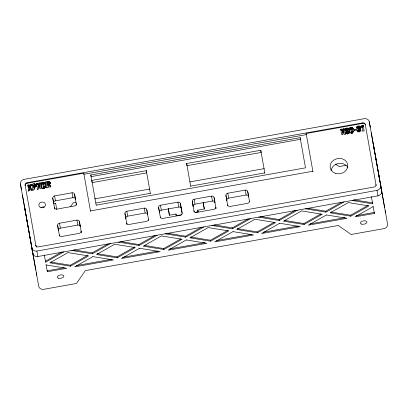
<?xml version="1.0" encoding="UTF-8"?>
<svg xmlns="http://www.w3.org/2000/svg" width="408" height="408" viewBox="0 0 408 408"><rect width="100%" height="100%" fill="white"/><g stroke="black" fill="none" stroke-linecap="round" stroke-linejoin="round"><path stroke-width="0.61" d="M350.038 133.023L349.34 129.112L349.574 128.102L350.962 127.373L352.441 127.531L353.144 129.101L351.778 129.346C349.263 124.058 352.716 137.981 351.206 131.56L351.4 132.656M349.386 129.54L349.585 130.636L349.768 129.193L351.155 128.464L350.962 127.373M360.126 126.903L360.412 128.331C361.162 125.287 355.904 125.409 356.806 128.239L358.112 128.005C357.954 125.72 359.657 128.148 359.101 129.285L358.586 129.566L358.387 128.474L358.902 128.194M357.372 131.417C359.03 130.427 360.249 133.997 359.122 129.362L358.316 129.29L358.387 128.474M358.765 131.539L358.448 129.892C355.715 129.576 358.163 132.794 359.642 131.626L359.122 129.362M352.145 131.911L351.808 132.146L352.007 133.238L352.344 133.003L352.043 130.82L353.41 130.575C354.537 132.835 350.472 134.156 349.84 131.927M352.344 133.003L352.237 131.911L353.603 131.667M349.075 131.595L349.421 133.161L348.804 131.218L346.815 129.958L346.581 129.346L347.096 129.02L347.438 129.734L348.621 129.392C347.968 126.449 343.51 129.045 345.581 131.391M348.07 128.352L348.269 129.448C347.233 128.704 345.137 129.504 345.449 130.963M45.66 186.476L45.854 187.573L45.604 185.88C46.175 187.96 43.467 188.216 42.075 188.384L41.07 182.723C42.998 181.851 45.762 182.228 45.436 184.916L45.084 183.248M350.747 128.984L350.946 130.081L350.875 128.311M28.667 191.377L29.269 188.654L29.075 187.558L27.397 185.161L28.764 184.916L28.958 186.012L29.952 187.415L30.065 184.686L31.268 184.472L30.641 187.619L30.84 188.71L31.895 190.204M29.952 187.415L30.065 184.686M34.751 186.13L34.282 186.39L34.476 187.486L34.95 187.221L34.685 185.196L33.532 184.977L34.379 189.756L32.936 190.011M34.95 187.221L34.558 184.982M29.075 187.558L28.346 190.832L29.544 190.618L29.947 188.802L31.044 190.352L32.4 190.108L30.641 187.619M359.101 129.285L358.601 126.026M346.882 129.015L346.866 130.856L349.268 132.687M43.595 187.216L43.789 188.312L44.237 188.154L44.156 186.339L44.146 186.935L43.365 187.257L43.564 188.353L42.672 183.34L43.595 183.467L43.911 184.967L43.503 183.355M48.277 185.043L48.848 184.742L48.618 182.687L47.394 182.458L48.272 187.359M48.848 184.742L48.72 183.019M345.877 133.426L347.045 133.054L347.774 133.931L348.065 133.645L347.784 132.952M360.325 128C359.759 126.592 357.306 126.944 356.944 128.331L356.745 127.235M359.657 128.581L360.514 129.229L360.896 131.182L360.488 129.989L359.856 129.678L359.657 128.581L360.218 127.24M70.451 206.805L73.312 202.684L75.817 202.24M358.448 129.892L358.683 130.667L359.387 130.545M345.994 133.839L345.683 132.33L346.851 131.963L347.33 132.824C349.136 131.927 345.168 131.136 345.255 129.866M361.758 125.802L363.171 125.271L363.37 126.363L361.957 126.893L361.758 125.802L361.111 126.266L361.259 127.102L362.059 126.618L362.253 127.714M48.078 183.952L48.409 185.762L48.001 185.839L47.675 184.023L48.649 183.651M50.521 186.874L49.495 184.232C51.658 181.891 47.552 180.535 45.803 181.881L46.905 188.068M49.689 185.329L50.041 185.033M359.856 129.678L360.137 129.479M61.945 251.879L45.446 261.202L45.614 262.145L63.76 251.894M50.934 262.094L70.283 265.236L87.327 255.602M74.067 249.931L92.167 252.868L108.115 243.856M70.446 266.179L88.597 255.923L68.003 252.583L49.852 262.834L70.446 266.179L70.283 265.236M71.742 250.466L92.336 253.812L110.481 243.561M97.033 253.659L117.004 256.902L134.599 246.957M120.788 241.597L138.888 244.535L155.387 235.212M117.172 257.846L135.318 247.59L114.724 244.249L96.579 254.5L117.172 257.846L117.004 256.902M118.463 242.133L139.057 245.478L157.202 235.222M144.381 245.427L163.725 248.569L180.775 238.935M166.887 233.162L185.609 236.201L201.557 227.19M163.894 249.512L182.039 239.256L161.446 235.911L143.3 246.167L163.894 249.512L163.725 248.569M165.184 233.799L185.778 237.145L203.924 226.889M190.475 236.992L210.446 240.236L228.046 230.291M214.236 224.93L232.331 227.868L248.278 218.856M210.615 241.174L228.761 230.923L208.167 227.577L190.021 237.833L210.615 241.174L210.446 240.236M211.905 225.466L232.499 228.811L250.65 218.555M237.201 228.659L257.168 231.897L274.217 222.268M260.335 216.495L279.057 219.535L295.55 210.212M257.336 232.841L275.482 222.589L254.888 219.244L236.742 229.5L257.336 232.841L257.168 231.897M258.626 217.132L279.22 220.478L297.371 210.222M284.544 220.427L303.889 223.564L320.938 213.935M307.678 208.264L325.778 211.201L341.726 202.19M304.057 224.507L322.208 214.256L301.614 210.911L283.463 221.167L304.057 224.507L303.889 223.564M305.352 208.799L325.946 212.145L344.092 201.889M330.643 211.992L350.615 215.23L368.21 205.29M350.778 216.174L368.929 205.923L348.335 202.577L330.184 212.833L350.778 216.174L350.615 215.23M373.172 206.611L355.021 216.862L374.391 213.41L374.228 212.466L356.102 215.699M359.642 131.626L360.601 130.759L360.514 129.229M36.832 247.156A2.213 1.918 -10.2 0 1 35.955 245.937L25.123 185.018A2.213 1.918 -10.2 0 1 26.969 182.743L362.743 122.854A2.213 1.918 -10.2 0 1 365.257 124.348L365.354 124.899A2.213 1.918 -10.2 0 0 362.84 123.4L306.153 133.513L312.946 171.717M25.123 185.018L25.22 185.569A2.213 1.918 -10.2 0 1 27.066 183.289L83.752 173.181L83.951 174.272L306.347 134.604L306.153 133.513M33.033 190.541L31.926 184.355C35.226 181.891 38.515 186.951 33.951 187.354M37.643 189.72L36.542 183.529L37.556 183.35L39.382 185.834L39.576 186.93L37.755 184.441L37.556 183.35M38.898 183.11L40.091 182.896L40.29 183.993L39.092 184.202L38.898 183.11L39.576 186.93M345.173 134.13L344.225 134.298L342.424 131.692L342.929 134.533L341.736 134.742L340.762 129.27L341.746 129.091L343.51 131.498L343.709 132.59L341.94 130.183L341.746 129.091M343.041 128.862L344.199 128.653L344.393 129.749L343.24 129.953L343.041 128.862L343.709 132.59M27.596 186.257L28.958 186.012M30.258 185.778L31.462 185.564M33.772 185.15L32.125 185.446L31.926 184.355M37.755 184.441L36.735 184.625L36.542 183.529M41.07 182.723L41.264 183.814L42.922 183.518L42.723 182.427M90.826 174.991L300.14 137.659L300.436 139.296L91.122 176.633L90.826 174.991L96.201 205.199M341.94 130.183L340.955 130.361L340.762 129.27M48.062 183.467L47.593 183.554L47.394 182.458M34.206 185.982L33.726 186.068L33.532 184.977M34.282 186.39L33.798 186.476L34.15 188.445L34.731 188.343M356.108 129.372L356.23 130.07L354.205 130.433L354.083 129.729L356.108 129.372L356.301 130.463M47.802 184.742L48.215 184.671L49.383 187.078L50.878 186.813L49.495 184.232M362.834 130.978L364.145 130.749L363.171 125.271M37.546 189.19L38.78 188.97L38.26 186.038L40.122 188.731L41.101 188.557L40.091 182.896M46.808 187.537L48.251 187.282M146.304 170.682L91.795 180.407L92.188 182.59L146.696 172.87L146.304 170.682L150.394 193.673M186.64 163.486L260.773 150.266L261.166 152.449L187.032 165.674L186.64 163.486L190.73 186.476M54.616 195.896L72.058 192.785A2.213 1.918 -10.2 0 1 74.572 194.279L75.46 199.201A2.213 1.918 -10.2 0 0 72.94 197.701L55.498 200.812A2.213 1.918 -10.2 0 0 53.652 203.087L52.77 198.171A2.213 1.918 -10.2 0 1 54.616 195.896L55.498 200.812M53.861 203.786L55.672 203.459M94.595 198.89L149.69 189.062M189.756 181.917L264.257 168.626M95.819 203.041L150.328 193.321M190.664 186.124L264.797 172.905M96.196 205.178L305.51 167.841L300.14 137.659M90.464 210.911L312.86 171.243M345.953 165.337L339.099 166.561L335.498 164.041M59.476 223.247L76.923 220.136A2.213 1.918 -10.2 0 1 79.438 221.636L80.32 226.557A2.213 1.918 -10.2 0 0 77.806 225.058L60.364 228.169A2.213 1.918 -10.2 0 0 58.517 230.444L57.635 225.527A2.213 1.918 -10.2 0 1 59.476 223.247L60.364 228.169M126.796 211.242L144.238 208.131A2.213 1.918 -10.2 0 1 146.758 209.63L147.64 214.547A2.213 1.918 -10.2 0 0 145.126 213.047L127.684 216.158A2.213 1.918 -10.2 0 0 125.837 218.438L124.95 213.517A2.213 1.918 -10.2 0 1 126.796 211.242L127.684 216.158M160.441 217.739L158.61 207.514A2.213 1.918 -10.2 0 1 160.456 205.239L177.898 202.128A2.213 1.918 -10.2 0 1 180.418 203.623L182.141 213.262M194.116 199.231L211.558 196.121A2.213 1.918 -10.2 0 1 214.072 197.62L214.96 202.541A2.213 1.918 -10.2 0 0 212.446 201.042L194.999 204.153A2.213 1.918 -10.2 0 0 193.157 206.428L192.27 201.511A2.213 1.918 -10.2 0 1 194.116 199.231L194.999 204.153M227.776 193.229L245.218 190.118A2.213 1.918 -10.2 0 1 247.733 191.617L248.62 196.534A2.213 1.918 -10.2 0 0 246.101 195.039L228.659 198.15A2.213 1.918 -10.2 0 0 226.817 200.425L225.93 195.503A2.213 1.918 -10.2 0 1 227.776 193.229L228.659 198.15M158.61 207.514L159.497 212.43A2.213 1.918 -10.2 0 1 161.344 210.156L178.786 207.045A2.213 1.918 -10.2 0 1 181.3 208.544M168.274 208.789L169.432 215.23L175.97 214.062L176.266 215.704L181.876 214.705M203.153 202.455L204.316 209.008L197.778 210.176L198.069 211.813L194.958 212.369M31.834 248.054A4.559 3.942 -10.2 0 0 36.863 251.048L377.002 190.378A4.559 3.942 -10.2 0 0 380.69 185.829M32.819 253.521A4.559 3.942 -10.2 0 0 37.847 256.515L377.981 195.845A4.559 3.942 -10.2 0 0 381.674 191.291M64.046 267.791L47.17 270.8L47.338 271.743L66.713 268.291L46.114 264.945M76.398 265.588L112.016 259.238M122.497 257.366L157.488 251.124M169.84 248.921L204.836 242.678M216.561 240.587L251.558 234.345M263.288 232.254L298.279 226.012M310.009 223.921L345 217.678M36.042 184.926L36.332 186.39L35.69 185.252L34.323 185.054L34.124 183.962M50.041 182.667L50.235 183.758L49.756 182.845L48.307 182.58L48.108 181.489M352.971 128.275L353.17 129.367L352.64 128.627L351.62 128.408L351.426 127.316M45.283 184.345L44.727 183.626L43.687 183.432L43.488 182.34M43.36 184.36L43.789 184.564M353.777 199.828L372.499 202.868L372.667 203.811L352.073 200.466M351.558 129.316L351.808 129.617L351.517 128.326M28.764 184.916L29.753 186.318M28.264 187.216L28.937 188.175M48.817 183.784L48.914 184.11M345.683 132.33C345.76 134.487 349.472 134.12 349.223 132.07M378.252 171.824L378.323 172.201M382.072 193.249L382.143 193.627L382.082 193.275M29.396 234.049L29.468 234.427M33.216 255.479L33.288 255.852L33.227 255.5M380.7 185.553L380.781 185.997L380.348 183.569M31.487 245.794L32.926 254.056L20.425 183.911A4.559 3.942 -10.2 0 1 24.118 179.362L364.252 118.692A4.559 3.942 -10.2 0 1 369.281 121.686L370.265 127.153A4.559 3.942 -10.2 0 0 370.03 126.439M371.275 132.809L373.177 143.509M375.248 154.902L373.106 143.009L387.575 224.089A4.559 3.942 -10.2 0 1 383.882 228.638L351.181 234.472L338.309 225.486L85.389 270.601L76.454 283.473L43.748 289.308A4.559 3.942 -10.2 0 1 38.719 286.314L24.25 205.234L26.275 216.5M375.758 157.728L376.191 160.14M378.833 175.027L379.69 179.831M380.052 181.886L375.533 156.779M380.669 185.635L381.781 191.831L369.281 121.686M384.642 207.723L380.185 182.708M385.152 210.554L385.585 212.961M377.002 190.378L377.981 195.845M362.743 122.854L362.84 123.4M362.141 125.455L362.34 126.546M361.111 126.266L361.304 127.357M360.657 129.708L360.851 130.8M359.989 126.623L360.188 127.719M359.8 126.393L359.994 127.49M360.295 128.892L360.488 129.989M359.56 126.22L359.759 127.311M359.938 128.387L360.203 129.78M359.28 126.103L359.474 127.194M358.958 126.036L359.152 127.128M358.867 127.26L359.168 129.015M359.27 129.596L359.606 131.401M371.387 196.687L372.667 203.811M373.111 206.285L374.391 213.41M359.28 130.693L359.474 131.784M358.719 128.367L358.913 129.464M358.204 126.072L358.403 127.163M359.071 130.774L359.27 131.866M358.168 127.051L358.255 128.301L358.061 127.209M358.846 130.769L359.04 131.861M358.683 130.667L358.877 131.759M357.821 126.164L358.02 127.26M358.03 127.429L358.229 128.52M358.178 128.51L358.372 129.606M357.495 126.302L357.694 127.393M357.224 126.48L357.418 127.571M357 126.699L357.199 127.791M356.842 126.949L357.036 128.046M357.143 130.126L357.469 131.799M354.083 129.729L354.277 130.825M352.838 127.974L353.037 129.071M352.66 127.73L352.859 128.821M352.441 127.531L352.64 128.627M352.165 127.393L352.364 128.489M351.829 127.322L352.022 128.418M352.043 130.82L352.369 132.779M352.038 132.059L352.237 133.156M350.752 128.474L350.916 129.79M351.278 131.845L351.584 133.141M350.482 127.485L350.681 128.581M350.095 127.648L350.288 128.739M349.789 127.852L349.988 128.943M349.574 128.102L349.768 129.193M349.432 128.393L349.63 129.484M349.355 128.729L349.549 129.821M349.34 129.112L349.534 130.203M348.804 131.218L349.003 132.309M348.427 130.897L348.626 131.988M347.84 128.189L348.034 129.285M347.545 128.097L347.744 129.188M347.947 130.601L348.141 131.692M347.188 128.071L347.387 129.168M347.861 132.376L348.065 133.645M347.764 132.085L348.019 133.783M347.096 129.02L347.29 130.111M347.351 130.295L347.55 131.391M347.728 132.784L347.922 133.875M346.769 128.117L346.968 129.214M347.58 132.835L347.774 133.931M346.729 129.076L346.922 130.167M346.815 129.958L347.014 131.05M347.33 132.824L347.524 133.916M346.627 129.198L346.82 130.29M346.382 128.209L346.866 130.856M347.126 132.687L347.32 133.778M346.851 131.963L347.167 133.498M346.045 128.341L346.244 129.438M345.765 128.515L345.959 129.606M345.53 128.724L345.729 129.815M345.362 128.964L345.561 130.06M345.26 129.239L345.459 130.331M342.424 131.692L342.623 132.784M245.218 190.118L246.101 195.039M215.975 208.284L215.75 207.055A2.213 1.918 -10.2 0 1 213.909 209.329L196.462 212.441A2.213 1.918 -10.2 0 1 193.948 210.941M211.558 196.121L212.446 201.042M203.159 202.567L204.316 209.008M177.898 202.128L178.786 207.045M160.456 205.239L161.344 210.156M148.655 220.289L148.436 219.06A2.213 1.918 -10.2 0 1 146.589 221.335L129.147 224.446A2.213 1.918 -10.2 0 1 126.628 222.952L126.852 224.181M144.238 208.131L145.126 213.047M76.469 204.944L76.25 203.714A2.213 1.918 -10.2 0 1 74.404 205.989L56.962 209.1A2.213 1.918 -10.2 0 1 54.448 207.601L54.667 208.835M81.335 232.3L81.116 231.066A2.213 1.918 -10.2 0 1 79.269 233.345L61.827 236.456A2.213 1.918 -10.2 0 1 59.313 234.957L59.532 236.186M72.058 192.785L72.94 197.701M76.923 220.136L77.806 225.058M55.667 203.393L56.763 209.518M49.939 182.284L50.133 183.376M49.776 181.978L49.975 183.07M49.557 181.749L49.756 182.845M49.286 181.596L49.48 182.692M48.95 181.509L49.149 182.6M48.562 181.473L48.756 182.565M48.618 182.687L48.934 184.467M48.455 182.473L48.654 183.564M48.44 183.84L48.634 184.931M47.603 181.56L47.797 182.651L45.997 182.973L45.803 181.881M44.855 182.825L45.048 183.921M44.528 182.534L44.727 183.626M44.079 182.371L44.278 183.467M44.192 186.793L44.345 188.032M44.038 187.058L44.237 188.154M43.86 187.15L44.059 188.241M42.886 183.299L43.085 184.391L42.672 183.34M38.26 186.038L38.454 187.129M35.904 184.615L36.103 185.706M35.72 184.355L35.919 185.451M35.491 184.156L35.69 185.252M35.215 184.013L35.414 185.11M34.899 183.931L35.093 185.028M34.532 183.916L34.731 185.008M34.685 185.196L35.001 186.971M34.588 186.293L34.787 187.384M44.334 255.02L45.614 262.145M46.058 264.624L47.338 271.743M26.969 182.743L27.066 183.289M35.955 245.937L35.858 245.386A2.213 1.918 -10.2 0 0 38.372 246.886L374.151 186.992A2.213 1.918 -10.2 0 0 375.992 184.717L376.094 185.268L365.257 124.348M36.863 251.048L37.847 256.515M20.425 183.911L21.41 189.378A4.559 3.942 -10.2 0 1 21.384 188.629M22.415 195.039L23.419 200.614M26.897 219.953L27.331 222.365M30.075 237.818L30.835 242.056M31.197 244.112L26.678 219.009M35.787 269.948L31.329 244.933M36.292 272.779L36.725 275.191M362.059 126.618L362.921 131.453M344.199 128.653L345.26 134.614M325.778 211.201L325.946 212.145M279.057 219.535L279.22 220.478M260.773 150.266L264.863 173.252M247.733 191.617L249.456 201.251M232.331 227.868L232.499 228.811M225.93 195.503L227.761 205.729M214.072 197.62L216.005 208.437M197.752 210.028L198.069 211.813M192.27 201.511L194.101 211.737M180.418 203.623L182.09 213.058A2.213 1.918 -10.2 0 1 180.249 215.332L162.807 218.443A2.213 1.918 -10.2 0 1 160.288 216.944M185.609 236.201L185.778 237.145M175.95 213.914L176.266 215.704M168.264 208.677L169.432 215.23M146.758 209.63L148.583 219.851M138.888 244.535L139.057 245.478M124.95 213.517L126.888 224.334M83.752 173.181L90.551 211.385M92.167 252.868L92.336 253.812M74.572 194.279L76.505 205.096M79.438 221.636L81.371 232.448M52.77 198.171L54.703 208.983M57.635 225.527L59.461 235.748M45.237 183.824L45.803 186.971M43.717 183.875L44.35 187.43M41.264 183.814L42.172 188.909M373.361 144.463L374.401 150.414M23.531 201.236L24.317 205.734M24.505 206.688L25.546 212.639M331.056 170.57A8.859 7.665 -10.2 0 1 338.482 163.475A8.859 7.665 -10.2 0 1 347.902 167.566M40.963 207.672A3.32 2.876 -10.2 0 0 45.431 204.347A3.32 2.876 -10.2 0 0 40.091 202.771A3.32 2.876 -10.2 0 0 40.963 207.672A3.32 2.876 -10.2 0 1 44.248 207.106M249.41 201.047A2.213 1.918 -10.2 0 1 247.564 203.327L230.122 206.438A2.213 1.918 -10.2 0 1 227.608 204.938M375.549 158.584A4.559 3.942 -10.2 0 1 376.166 159.946M27.31 222.171A4.559 3.942 -10.2 0 1 27.285 221.427M92.84 256.612L74.689 266.868L113.434 259.957L92.84 256.612M139.561 248.278L121.411 258.534L160.155 251.624L139.561 248.278M186.283 239.945L168.137 250.201L206.876 243.29L186.283 239.945M233.004 231.611L214.858 241.862L253.597 234.957L233.004 231.611M279.725 223.278L261.579 233.529L300.319 226.619L279.725 223.278M326.446 214.945L308.3 225.196L347.04 218.285L326.446 214.945M379.634 179.566L379.69 179.892L379.634 179.566M31.926 248.222L31.844 247.784L31.926 248.222M335.743 173.415A8.859 7.665 -10.2 0 0 347.662 164.546A8.859 7.665 -10.2 0 0 333.418 160.344A8.859 7.665 -10.2 0 0 335.743 173.415M361.554 224.114A3.32 1.668 -10.1 0 0 366.894 222.406A3.32 1.668 -10.1 0 0 362.528 221.111A3.32 1.668 -10.1 0 0 361.554 224.114M58.487 278.174A3.32 1.668 -10.1 0 0 63.827 276.461A3.32 1.668 -10.1 0 0 59.461 275.171A3.32 1.668 -10.1 0 0 58.487 278.174"/></g></svg>
